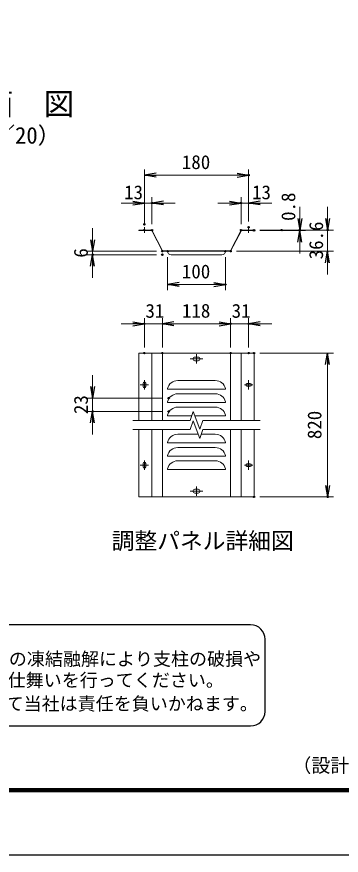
# Model space of a CAD drawing. Units: millimetres, scale not verified, with parts at other scales. Extents: x -4200 to 4200, y -2970 to 2970.
# Drawn here: x -2044 to -923, y -2970 to -66 of the extents above; entities that cross this region are included whole.
import ezdxf
from ezdxf.enums import TextEntityAlignment as Align

# ---------------------------------------------------------------- set-up
doc = ezdxf.new("R2010")
doc.units = ezdxf.units.MM
doc.header["$LTSCALE"] = 10
doc.header["$PDMODE"] = 32
doc.header["$PDSIZE"] = 5
doc.linetypes.add('USER1', pattern=[50.8, 31.75, -6.35, 6.35, -6.35])
for name, color, linetype, lineweight in [('0-0_D-BMK', 2, 'USER1', 13), ('0-5_D-STR-DIM', 7, 'Continuous', 13), ('0-6_0', 7, 'Continuous', 25), ('0-8_D-TTL-TXT', 7, 'Continuous', 25), ('0-A_D-TTL', 7, 'Continuous', 25)]:
    doc.layers.add(name, color=color, linetype=linetype, lineweight=lineweight)
doc.layers.add('0-7_Defpoints', color=8, linetype='Continuous')
doc.styles.add('ＭＳ ゴシック', font='')
doc.styles.get('ＭＳ ゴシック').set_extended_font_data('MS Gothic')

# ---------------------------------------------------------------- blocks, each defined once
blk = doc.blocks.new('_Open')
at = {"layer": '0-6_0'}
blk.add_line((-10, 1.667), (0, 0), dxfattribs=at)
blk.add_lwpolyline([(-10, -1.667), (0, 0), (-10, 0)], dxfattribs=at)

msp = doc.modelspace()

# ---------------------------------------------------------------- linework, layer by layer
at = {"layer": '0-0_D-BMK'}
for p, q in [((-1602.78, -795.12), (-1602.78, -815.12)), ((-1242.78, -795.12), (-1242.78, -815.12)), ((-1422.78, -1234.64), (-1422.78, -1267.64)), ((-1400.38, -1251.14), (-1445.18, -1251.14)), ((-1602.78, -1324.64), (-1602.78, -1357.64)), ((-1242.78, -1324.64), (-1242.78, -1357.64)), ((-1617.08, -1341.14), (-1588.48, -1341.14)), ((-1228.48, -1341.14), (-1257.08, -1341.14)), ((-1617.08, -1619.14), (-1588.48, -1619.14)), ((-1602.78, -1602.64), (-1602.78, -1635.64)), ((-1228.48, -1619.14), (-1257.08, -1619.14)), ((-1242.78, -1602.64), (-1242.78, -1635.64)), ((-1400.38, -1709.14), (-1445.18, -1709.14)), ((-1422.78, -1725.64), (-1422.78, -1692.64))]:
    msp.add_line(p, q, dxfattribs=at)
at = {"layer": '0-5_D-STR-DIM'}
for p, q in [((-1602.78, -765.12), (-1602.78, -594.9)), ((-1242.78, -775.12), (-1242.78, -594.9)), ((-1562.78, -614.9), (-1282.78, -614.9)), ((-1602.78, -785.12), (-1602.78, -691.46)), ((-1576.78, -785.12), (-1576.78, -691.46)), ((-1268.78, -785.12), (-1268.78, -691.46)), ((-1242.78, -775.12), (-1242.78, -691.46)), ((-1642.78, -711.46), (-1682.78, -711.46)), ((-1602.78, -711.46), (-1576.78, -711.46)), ((-1536.78, -711.46), (-1496.78, -711.46)), ((-1308.78, -711.46), (-1348.78, -711.46)), ((-1242.78, -711.46), (-1268.78, -711.46)), ((-1202.78, -711.46), (-1162.78, -711.46)), ((-1065.78, -765.12), (-1065.78, -725.12)), ((-969.78, -765.12), (-969.78, -725.12)), ((-1782.04, -838.32), (-1782.04, -798.32)), ((-1621.78, -805.12), (-1576.78, -805.12)), ((-1621.78, -806.72), (-1621.78, -805.12)), ((-1576.78, -805.12), (-1539.79, -876.72)), ((-1268.78, -805.12), (-1305.77, -876.72)), ((-1267.79, -806.72), (-1304.78, -878.32)), ((-1223.78, -805.12), (-1268.78, -805.12)), ((-1223.78, -806.72), (-1267.79, -806.72)), ((-1223.78, -806.72), (-1223.78, -805.12)), ((-1203.91, -805.12), (-1045.78, -805.12)), ((-1203.91, -806.72), (-1045.78, -806.72)), ((-1107.91, -805.12), (-949.78, -805.12)), ((-1065.78, -806.72), (-1065.78, -805.12)), ((-969.78, -878.32), (-969.78, -805.12)), ((-1065.78, -846.72), (-1065.78, -886.72)), ((-1560.78, -878.32), (-1802.04, -878.32)), ((-1560.78, -890.32), (-1802.04, -890.32)), ((-1782.04, -878.32), (-1782.04, -890.32)), ((-1304.78, -878.32), (-1540.78, -878.32)), ((-1305.77, -876.72), (-1539.79, -876.72)), ((-1522.78, -898.32), (-1522.78, -1013.63)), ((-1510.78, -890.32), (-1334.78, -890.32)), ((-1322.78, -898.32), (-1322.78, -1013.63)), ((-1284.91, -878.32), (-949.78, -878.32)), ((-969.78, -918.32), (-969.78, -958.32)), ((-1782.04, -930.32), (-1782.04, -970.32)), ((-1482.78, -993.63), (-1362.78, -993.63)), ((-1642.78, -1129.63), (-1682.78, -1129.63)), ((-1602.78, -1211.14), (-1602.78, -1109.63)), ((-1540.87, -1129.63), (-1602.78, -1129.63)), ((-1540.87, -1211.14), (-1540.87, -1109.63)), ((-1540.87, -1211.14), (-1540.87, -1109.63)), ((-1500.87, -1129.63), (-1460.87, -1129.63)), ((-1500.87, -1129.63), (-1344.78, -1129.63)), ((-1344.78, -1129.63), (-1384.78, -1129.63)), ((-1304.78, -1211.14), (-1304.78, -1109.63)), ((-1304.78, -1211.14), (-1304.78, -1109.63)), ((-1304.78, -1129.63), (-1242.78, -1129.63)), ((-1242.78, -1211.14), (-1242.78, -1109.63)), ((-1202.78, -1129.63), (-1162.78, -1129.63)), ((-1621.78, -1231.14), (-1621.78, -1464.14)), ((-1223.78, -1231.14), (-1621.78, -1231.14)), ((-1576.78, -1231.14), (-1576.78, -1464.14)), ((-1540.78, -1231.14), (-1540.78, -1464.14)), ((-1416.88, -1244.64), (-1428.68, -1244.64)), ((-1304.78, -1231.14), (-1304.78, -1464.14)), ((-1268.78, -1231.14), (-1268.78, -1464.14)), ((-1223.78, -1231.14), (-1223.78, -1464.14)), ((-1203.78, -1231.14), (-949.78, -1231.14)), ((-1416.88, -1257.64), (-1428.68, -1257.64)), ((-969.78, -1271.14), (-969.78, -1689.14)), ((-1782.04, -1347.14), (-1782.04, -1307.14)), ((-1607.08, -1335.44), (-1607.08, -1346.84)), ((-1598.48, -1335.44), (-1598.48, -1346.84)), ((-1357.88, -1326.14), (-1487.67, -1326.14)), ((-1522.78, -1354.14), (-1522.78, -1356.14)), ((-1522.78, -1354.17), (-1522.78, -1356.14)), ((-1322.78, -1356.14), (-1522.78, -1356.14)), ((-1322.78, -1354.14), (-1322.78, -1356.14)), ((-1248.48, -1336.84), (-1237.08, -1336.84)), ((-1248.48, -1345.44), (-1237.08, -1345.44)), ((-1538.91, -1387.14), (-1802.04, -1387.14)), ((-1782.04, -1387.14), (-1782.04, -1433.14)), ((-1357.88, -1372.14), (-1487.67, -1372.14)), ((-1522.78, -1400.14), (-1522.78, -1402.14)), ((-1522.78, -1400.17), (-1522.78, -1402.14)), ((-1322.78, -1402.14), (-1522.78, -1402.14)), ((-1357.88, -1418.14), (-1487.67, -1418.14)), ((-1322.78, -1400.14), (-1322.78, -1402.14)), ((-1538.91, -1433.14), (-1802.04, -1433.14)), ((-1522.78, -1446.14), (-1522.78, -1448.14)), ((-1522.78, -1446.17), (-1522.78, -1448.14)), ((-1439.02, -1448.14), (-1522.78, -1448.14)), ((-1444.88, -1464.24), (-1433.83, -1433.89)), ((-1411.73, -1494.6), (-1433.83, -1433.89)), ((-1322.78, -1448.14), (-1428.64, -1448.14)), ((-1322.78, -1446.14), (-1322.78, -1448.14)), ((-1782.04, -1473.14), (-1782.04, -1513.14)), ((-1643.34, -1464.14), (-1444.84, -1464.14)), ((-1444.88, -1496.24), (-1433.83, -1465.89)), ((-1411.73, -1526.6), (-1433.83, -1465.89)), ((-1400.68, -1464.24), (-1411.73, -1494.6)), ((-1400.65, -1464.14), (-1202.22, -1464.14)), ((-1643.34, -1496.14), (-1444.84, -1496.14)), ((-1621.78, -1729.14), (-1621.78, -1496.14)), ((-1576.78, -1729.14), (-1576.78, -1496.14)), ((-1540.78, -1729.14), (-1540.78, -1496.14)), ((-1400.68, -1496.24), (-1411.73, -1526.6)), ((-1400.65, -1496.14), (-1202.22, -1496.14)), ((-1304.78, -1729.14), (-1304.78, -1496.14)), ((-1268.78, -1729.14), (-1268.78, -1496.14)), ((-1223.78, -1729.14), (-1223.78, -1496.14)), ((-1416.99, -1512.14), (-1487.67, -1512.14)), ((-1357.88, -1512.14), (-1406.47, -1512.14)), ((-1522.78, -1540.14), (-1522.78, -1542.14)), ((-1522.78, -1540.17), (-1522.78, -1542.14)), ((-1322.78, -1542.14), (-1522.78, -1542.14)), ((-1357.88, -1558.14), (-1487.67, -1558.14)), ((-1322.78, -1540.14), (-1322.78, -1542.14)), ((-1522.78, -1586.14), (-1522.78, -1588.14)), ((-1522.78, -1586.17), (-1522.78, -1588.14)), ((-1322.78, -1588.14), (-1522.78, -1588.14)), ((-1322.78, -1586.14), (-1322.78, -1588.14)), ((-1607.08, -1613.44), (-1607.08, -1624.84)), ((-1598.48, -1613.44), (-1598.48, -1624.84)), ((-1357.88, -1604.14), (-1487.67, -1604.14)), ((-1248.48, -1614.84), (-1237.08, -1614.84)), ((-1248.48, -1623.44), (-1237.08, -1623.44)), ((-1522.78, -1632.14), (-1522.78, -1634.14)), ((-1522.78, -1632.17), (-1522.78, -1634.14)), ((-1322.78, -1634.14), (-1522.78, -1634.14)), ((-1322.78, -1632.14), (-1322.78, -1634.14)), ((-1416.88, -1702.64), (-1428.68, -1702.64)), ((-1223.78, -1729.14), (-1621.78, -1729.14)), ((-1416.88, -1715.64), (-1428.68, -1715.64)), ((-1203.78, -1729.14), (-949.78, -1729.14))]:
    msp.add_line(p, q, dxfattribs=at)
msp.add_lwpolyline([(-1621.78, -806.72), (-1577.77, -806.72), (-1540.78, -878.32)], dxfattribs=at)
for centre, radius, start, end in [((-1510.78, -878.32), 12, 180, 270), ((-1334.78, -878.32), 12, 270, 0), ((-1428.68, -1251.14), 6.5, 90, 270), ((-1416.88, -1251.14), 6.5, 270, 90), ((-1602.78, -1335.44), 4.3, 0, 180), ((-1487.67, -1362.14), 36, 90, 167.16041), ((-1357.88, -1362.14), 36, 12.83959, 90), ((-1602.78, -1346.84), 4.3, 180, 0), ((-1248.48, -1341.14), 4.3, 90, 270), ((-1237.08, -1341.14), 4.3, 270, 90), ((-1487.67, -1408.14), 36, 90, 167.16041), ((-1357.88, -1408.14), 36, 12.83959, 90), ((-1487.67, -1454.14), 36, 90, 167.16041), ((-1357.88, -1454.14), 36, 12.83959, 90), ((-1487.67, -1548.14), 36, 90, 167.16041), ((-1357.88, -1548.14), 36, 12.83959, 90), ((-1487.67, -1594.14), 36, 90, 167.16041), ((-1357.88, -1594.14), 36, 12.83959, 90), ((-1602.78, -1613.44), 4.3, 0, 180), ((-1602.78, -1624.84), 4.3, 180, 0), ((-1487.67, -1640.14), 36, 90, 167.16041), ((-1357.88, -1640.14), 36, 12.83959, 90), ((-1248.48, -1619.14), 4.3, 90, 270), ((-1237.08, -1619.14), 4.3, 270, 90), ((-1428.68, -1709.14), 6.5, 90, 270), ((-1416.88, -1709.14), 6.5, 270, 90)]:
    msp.add_arc(centre, radius, start, end, dxfattribs=at)
at = {"layer": '0-7_Defpoints'}
for p in [(-1242.78, -614.9), (-1576.78, -711.46), (-1268.78, -711.46), (-1602.78, -785.12), (-1602.78, -805.12), (-1576.78, -805.12), (-1268.78, -805.12), (-1242.78, -795.12), (-1223.91, -805.12), (-1223.91, -806.72), (-1127.91, -805.12), (-1065.78, -805.12), (-969.78, -805.12), (-1782.04, -890.32), (-1540.78, -878.32), (-1540.78, -890.32), (-1522.78, -878.32), (-1322.78, -878.32), (-1304.91, -878.32), (-1322.78, -993.63), (-1602.78, -1129.63), (-1304.78, -1129.63), (-1242.78, -1129.63), (-1602.78, -1231.14), (-1540.87, -1231.14), (-1304.78, -1231.14), (-1242.78, -1231.14), (-1223.78, -1231.14), (-1518.91, -1387.14), (-1782.04, -1433.14), (-1518.91, -1433.14), (-1223.78, -1729.14), (-969.78, -1729.14)]:
    msp.add_point(p, dxfattribs=at)
at = {"layer": '0-8_D-TTL-TXT', "color": 2}
for p, q in [((-1235.82, -2172.14), (-3681.37, -2172.14)), ((-1185.82, -2472.14), (-1185.82, -2222.14)), ((-3681.37, -2522.14), (-1235.82, -2522.14))]:
    msp.add_line(p, q, dxfattribs=at)
for centre, start, end in [((-1235.82, -2222.14), 0, 90), ((-1235.82, -2472.14), 270, 0)]:
    msp.add_arc(centre, 50, start, end, dxfattribs=at)
at = {"layer": '0-A_D-TTL', "color": 2}
msp.add_lwpolyline([(-4200, 2970), (4200, 2970), (4200, -2970), (-4200, -2970)], close=True, dxfattribs=at)
at = {"layer": '0-A_D-TTL'}
for points in [[(-3930, 2750), (3930, 2750), (3930, -2750), (-3930, -2750)], [(-3927.5, 2747.5), (3927.5, 2747.5), (3927.5, -2747.5), (-3927.5, -2747.5)], [(-3925, 2745), (3925, 2745), (3925, -2745), (-3925, -2745)], [(-3922.5, 2742.5), (3922.5, 2742.5), (3922.5, -2742.5), (-3922.5, -2742.5)], [(-3920, 2740), (3920, 2740), (3920, -2740), (-3920, -2740)]]:
    msp.add_lwpolyline(points, close=True, dxfattribs=at)

# ---------------------------------------------------------------- block references
at = {"layer": '0-5_D-STR-DIM', "xscale": 4, "yscale": 4}
for p, rotation in [((-1602.78, -614.9), 180), ((-1576.78, -711.46), 180), ((-1242.78, -711.46), 180), ((-1065.78, -805.12), 270), ((-969.78, -805.12), 270), ((-1065.78, -806.72), 90), ((-1782.04, -878.32), 270), ((-1782.04, -890.32), 90), ((-969.78, -878.32), 90), ((-1522.78, -993.63), 180), ((-1540.87, -1129.63), 180), ((-1540.87, -1129.63), 180), ((-1242.78, -1129.63), 180), ((-969.78, -1231.14), 90), ((-1782.04, -1387.14), 270), ((-1782.04, -1433.14), 90), ((-969.78, -1729.14), 270)]:
    msp.add_blockref('_Open', p, dxfattribs=dict(at, rotation=rotation))
for p in [(-1242.78, -614.9), (-1602.78, -711.46), (-1268.78, -711.46), (-1322.78, -993.63), (-1602.78, -1129.63), (-1304.78, -1129.63), (-1304.78, -1129.63)]:
    msp.add_blockref('_Open', p, dxfattribs=at)

# ---------------------------------------------------------------- texts
at = {"layer": '0-5_D-STR-DIM', "style": 'ＭＳ ゴシック'}
for s, p in [('180', (-1473.43, -608.15)), ('13', (-1673.06, -712.68)), ('13', (-1230.81, -712.68)), ('100', (-1473.43, -986.88)), ('31', (-1599.38, -1123.25)), ('118', (-1473.1, -1122.88)), ('31', (-1301.28, -1123.2))]:
    msp.add_text(s, height=48.09, dxfattribs=at).set_placement(p, align=Align.BOTTOM_LEFT)
for s, p in [('0.8', (-1066.93, -773.24)), ('36.6', (-970.93, -906.32)), ('6', (-1784.24, -900.54)), ('23', (-1784.02, -1442.24)), ('820', (-976.53, -1529.02))]:
    msp.add_text(s, height=48.09, rotation=90, dxfattribs=at).set_placement(p, align=Align.BOTTOM_LEFT)
at = {"layer": '0-8_D-TTL-TXT', "style": 'ＭＳ ゴシック'}
for s, height, p in [('正\u3000面\u3000図', 76.98, (-2370.87, -429.88)), ('（S=1／20）', 57.7, (-2325.39, -523.08)), ('調整パネル詳細図', 57.7, (-1716.05, -1927.39)), ('凍結の恐れがある場所への設置は、内部に溜まった雨水等の凍結融解により支柱の破損や', 45.67, (-3691.19, -2326.81)), ('コンクリート基礎の破損の恐れがありますので施工時、水仕舞いを行ってください。', 45.67, (-3695.3, -2400.24)), ('施工による水仕舞い不備で起こる支柱・基礎の破損について当社は責任を負いかねます。 ', 45.67, (-3702.29, -2481.73)), ('（設計条件）風荷重：昭和57年改正 建築基準法・同施行令に基づく風圧力に準拠。', 48.09, (-1091.33, -2697.53))]:
    msp.add_text(s, height=height, dxfattribs=at).set_placement(p, align=Align.BOTTOM_LEFT)

doc.saveas('drawing.dxf')
